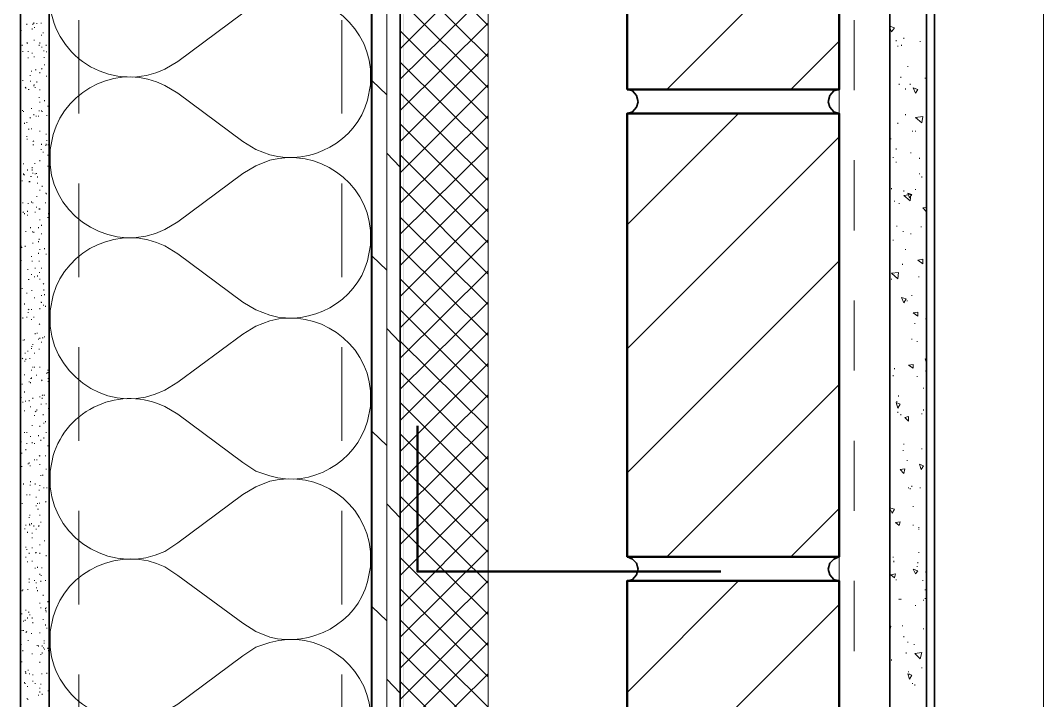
# Model space of a CAD drawing. Header units: inches. Extents: x 5 to 516, y -193 to 129.
# Drawn here: x 77.502 to 78.96, y -186.066 to -185.096 of the extents above; entities that cross this region are included whole.
import ezdxf

# ---------------------------------------------------------------- set-up
doc = ezdxf.new("R2010")
doc.units = ezdxf.units.IN
doc.header["$MEASUREMENT"] = 0
doc.linetypes.add('PDF_IMPORT', pattern=[1, 0.8, -0.2])
doc.layers.add('PDF8_Geometry', color=7, linetype='Continuous')
doc.layers.add('PDF8_Solid Fills', color=7, linetype='Continuous')

msp = doc.modelspace()

# ---------------------------------------------------------------- hatches: boundary and pattern name
at = {"layer": 'PDF8_Solid Fills', "transparency": 33554559}
msp.add_hatch(color=256, dxfattribs=at).paths.add_polyline_path([(78.0487701, -188.5757832), (78.0444044, -188.5757832), (78.0444044, -189.8902278), (78.0488489, -189.8857834), (78.0488487, -171.2291155), (78.0477376, -171.2291155)])

# ---------------------------------------------------------------- linework, layer by layer
at = {"layer": 'PDF8_Geometry', "lineweight": 35}
for points in [[(78.0021816, -189.8957837), (78.0021816, -171.2291155), (78.0432928, -171.2291155), (78.0432928, -189.8957837)], [(77.5021816, -189.854672), (77.5021816, -177.2702266), (77.5432927, -177.2702266), (77.5432927, -189.854672)], [(78.7932923, -180.6046713), (78.7932923, -189.3957831), (78.74107, -189.3957831), (78.74107, -180.6046713)], [(78.8044052, -189.3957831), (78.8044052, -180.6046713), (78.7932941, -180.6046713), (78.7932941, -189.3957831)]]:
    msp.add_lwpolyline(points, close=True, dxfattribs=at)
at = {"layer": 'PDF8_Geometry', "lineweight": 15}
for points in [[(78.0032938, -189.8957831), (78.0032938, -171.229115)], [(78.024403, -189.8957831), (78.024403, -171.229115)], [(78.8044052, -189.3957831), (78.9599608, -189.3957831), (78.9599608, -180.6046713), (78.8044052, -180.6046713)], [(78.4232926, -185.1946714), (78.6688482, -184.9491158)], [(78.1688483, -185.1035606), (78.0432928, -184.9791161)], [(78.0432922, -185.1368937), (78.1688478, -185.0113381)], [(78.1688483, -185.1480055), (78.0432928, -185.023561)], [(78.0432922, -185.1802275), (78.1688478, -185.055783)], [(78.1688483, -185.1924492), (78.0432928, -185.0668937)], [(77.5032945, -185.1002271), (77.5021834, -185.1002271)], [(77.5110723, -185.1013381), (77.5110723, -185.1024492)], [(77.5188501, -185.1080048), (77.5188501, -185.1091159)], [(77.5199612, -185.1013381), (77.5199612, -185.1024492)], [(77.5210723, -185.099116), (77.5210723, -185.1002271), (77.5210723, -185.1013381)], [(77.5221834, -185.1068938), (77.5221834, -185.1057827)], [(77.5255167, -185.1013381), (77.5255167, -185.1002271)], [(77.5321834, -185.1002271), (77.5310723, -185.1002271)], [(78.0032938, -185.0991163), (78.0021827, -185.0968941)], [(78.0432922, -185.2246718), (78.1688478, -185.1002274)], [(78.7477374, -185.1068937), (78.7410708, -185.1046715)], [(78.7477376, -185.1068941), (78.7432932, -185.1124496), (78.7410709, -185.1068941)], [(77.5032945, -185.110227), (77.5032945, -185.111338)], [(77.5321834, -185.1168936), (77.5321834, -185.1180047)], [(77.5344056, -185.1146715), (77.5344056, -185.1135604)], [(78.1688483, -185.2368941), (78.0432928, -185.1113386)], [(78.7610702, -185.1224498), (78.7610702, -185.1213387)], [(77.5044056, -185.1324491), (77.5044056, -185.131338)], [(77.5110723, -185.1280048), (77.5121834, -185.1291159)], [(77.5210723, -185.1246714), (77.5221834, -185.1246714)], [(77.5288501, -185.1324491), (77.5288501, -185.131338)], [(77.5299612, -185.1280048), (77.5299612, -185.1291159)], [(77.5332945, -185.1346715), (77.5321834, -185.1346715)], [(77.5388501, -185.131338), (77.5388501, -185.1324491)], [(78.59996, -185.1946714), (78.6688489, -185.1257825)], [(78.7499618, -185.125783), (78.7499618, -185.1246719)], [(78.7521817, -185.1335605), (78.7521817, -185.1324494)], [(78.7577382, -185.1324494), (78.7577382, -185.1313383)], [(78.7844037, -185.1268941), (78.7844037, -185.125783)], [(77.5055167, -185.1413382), (77.5055167, -185.1402269)], [(77.5132945, -185.1413382), (77.5132945, -185.1402269)], [(77.5132945, -185.150227), (77.5132945, -185.149116)], [(77.5188501, -185.1435603), (77.5188501, -185.1424493)], [(77.5221834, -185.1480049), (77.5210723, -185.1480049)], [(77.5355167, -185.1402269), (77.5355167, -185.1391158)], [(77.5355167, -185.149116), (77.5366279, -185.149116)], [(77.5399612, -185.1413382), (77.5388501, -185.1413382)], [(78.0432922, -185.2691162), (78.1688478, -185.1435606)], [(77.5232945, -185.1668936), (77.5244056, -185.1668936)], [(77.5321834, -185.1646714), (77.5332945, -185.1657825)], [(77.5366279, -185.1591158), (77.5366279, -185.1602269)], [(77.9966279, -185.2102273), (78.0010723, -185.188005), (78.0010723, -185.1657828)], [(78.1688483, -185.2802274), (78.0432928, -185.1557829)], [(78.7666267, -185.1624493), (78.7666267, -185.1613382)], [(77.5055167, -185.1824493), (77.5055167, -185.181338)], [(77.5166279, -185.1746713), (77.5155168, -185.1746713)], [(77.517739, -185.1680046), (77.517739, -185.169116)], [(77.5299612, -185.1702271), (77.5299612, -185.1713381)], [(77.5399612, -185.1757827), (77.5388501, -185.1757827)], [(78.756626, -185.1780054), (78.756626, -185.1768943)], [(78.7910724, -185.1791164), (78.7910724, -185.1780053)], [(77.5099612, -185.1913381), (77.5088501, -185.1924492)], [(77.5099612, -185.1935603), (77.5099612, -185.1924492)], [(77.5144056, -185.1946714), (77.5132945, -185.1946714)], [(77.5166279, -185.1835604), (77.5166279, -185.1824493)], [(77.5210723, -185.1880047), (77.5221834, -185.1880047)], [(77.5210723, -185.1902271), (77.5210723, -185.189116)], [(77.5232945, -185.1913381), (77.5232945, -185.1924492)], [(77.5255167, -185.1846715), (77.5255167, -185.1835604)], [(77.5299612, -185.1957824), (77.5299612, -185.1946714)], [(77.707739, -185.1891162), (77.7266279, -185.2002273), (77.8188501, -185.2691162), (77.837739, -185.2802273), (77.857739, -185.2880051)], [(78.024403, -185.2024499), (78.0032918, -185.1824499)], [(78.0432922, -185.3135611), (78.1688478, -185.1880055)], [(78.7544061, -185.188005), (78.7544061, -185.1868938)], [(78.7632946, -185.1946714), (78.7632946, -185.1935602)], [(78.7699588, -185.188005), (78.7699588, -185.1868938)], [(78.7810717, -185.1946714), (78.774405, -185.1924491)], [(78.7810729, -185.1946717), (78.7777396, -185.2002272), (78.7744063, -185.1924495)], [(77.5288501, -185.2068936), (77.5288501, -185.2057826)], [(77.5366279, -185.2113382), (77.5366279, -185.2102271)], [(78.1688483, -185.3246717), (78.0432928, -185.2002273)], [(77.5055167, -185.2246715), (77.5044056, -185.2246715)], [(77.517739, -185.2213381), (77.517739, -185.2224491)], [(77.5288501, -185.2257826), (77.5288501, -185.2246715)], [(77.5299612, -185.2124493), (77.5299612, -185.2135603)], [(77.5321834, -185.2257826), (77.5321834, -185.2246715)], [(77.5410723, -185.2191159), (77.5410723, -185.2180049)], [(77.5432945, -185.2157825), (77.5432945, -185.2146714)], [(77.5066278, -185.2268937), (77.5066278, -185.2257826)], [(77.5166279, -185.2346714), (77.5155168, -185.2357825)], [(77.5210723, -185.2313382), (77.5210723, -185.2302269)], [(77.5244056, -185.2335604), (77.5244056, -185.2324493)], [(77.527739, -185.2335604), (77.527739, -185.2324493)], [(77.5332945, -185.2257826), (77.5332945, -185.2268937)], [(77.5399612, -185.2313382), (77.5399612, -185.2324493)], [(78.0432922, -185.3568938), (78.1688478, -185.2324493)], [(78.3666248, -185.3880047), (78.5255137, -185.2291158)], [(78.7632946, -185.2313388), (78.7632946, -185.2302277)], [(78.7877358, -185.2335609), (78.7777358, -185.234672)], [(78.7877392, -185.2335606), (78.7866281, -185.2424495), (78.7777392, -185.2346717)], [(77.507739, -185.2435602), (77.507739, -185.2424492)], [(77.5110723, -185.2424492), (77.5110723, -185.2413381)], [(77.5144056, -185.251338), (77.5132945, -185.251338)], [(77.517739, -185.251338), (77.517739, -185.2502269)], [(77.5299612, -185.2546715), (77.5299612, -185.2535604)], [(78.1688483, -185.3691166), (78.0432928, -185.2435611)], [(78.7521817, -185.2435605), (78.7521817, -185.2424494)], [(78.7732908, -185.2546717), (78.7732908, -185.2535606)], [(78.7777396, -185.2546717), (78.7777396, -185.2535606)], [(77.5021834, -185.2580047), (77.5021834, -185.2568936)], [(77.5110723, -185.2624492), (77.5110723, -185.2613381)], [(77.5121834, -185.2657827), (77.5110723, -185.2657827)], [(77.5210723, -185.2680048), (77.5199612, -185.2691159)], [(77.5388501, -185.2580047), (77.5388501, -185.259116)], [(77.5399612, -185.2668937), (77.5399612, -185.2680048)], [(77.5488501, -185.2591162), (77.5444056, -185.2802273), (77.5444056, -185.3024495)], [(78.3666248, -185.5646722), (78.6688471, -185.2624499)], [(78.742181, -185.265783), (78.742181, -185.2646719)], [(77.5021834, -185.2791158), (77.5021834, -185.2780047)], [(77.5210723, -185.2735604), (77.5199612, -185.2735604)], [(77.5310723, -185.2802271), (77.5321834, -185.2802271)], [(77.5321834, -185.2724494), (77.5321834, -185.2735604)], [(77.5344056, -185.2846714), (77.5344056, -185.2835603)], [(77.537739, -185.2746715), (77.5388501, -185.2746715)], [(77.5388501, -185.2724494), (77.5388501, -185.2735604)], [(77.5421834, -185.2735604), (77.5410723, -185.2735604)], [(78.0432922, -185.4013387), (78.1688478, -185.2768942)], [(78.7499618, -185.2802274), (78.7499618, -185.2791163)], [(77.5021834, -185.2880049), (77.5021834, -185.2868938)], [(77.5299612, -185.2968937), (77.5299612, -185.2957826)], [(77.5410723, -185.2891159), (77.5410723, -185.2880049)], [(77.857739, -185.2957826), (77.837739, -185.3035603), (77.8188501, -185.3146715)], [(78.0432922, -185.3057825), (78.0244033, -185.2857825)], [(78.1688483, -185.4135604), (78.0432928, -185.2880048)], [(78.745513, -185.2924497), (78.745513, -185.2913386)], [(78.7499618, -185.2991161), (78.7499618, -185.298005)], [(78.771071, -185.2857833), (78.771071, -185.2846722)], [(78.7832915, -185.2935607), (78.7832915, -185.2924496)], [(77.5066278, -185.3002271), (77.5066278, -185.3013382)], [(77.5121834, -185.310227), (77.5121834, -185.309116)], [(77.5188501, -185.3068935), (77.5188501, -185.3057825)], [(77.5188501, -185.310227), (77.5188501, -185.309116)], [(77.5221834, -185.3002271), (77.5232945, -185.3002271)], [(77.5410723, -185.3046714), (77.5410723, -185.3035603)], [(77.5044056, -185.3257825), (77.5044056, -185.3246714)], [(77.507739, -185.3168937), (77.5066278, -185.3157826), (77.5066278, -185.3146716)], [(77.5144056, -185.3257825), (77.5144056, -185.3268936)], [(77.5155168, -185.3268936), (77.5155168, -185.3257825)], [(77.5166279, -185.3191158), (77.517739, -185.3191158)], [(77.5199612, -185.3146716), (77.5199612, -185.3135602)], [(77.5232945, -185.3146716), (77.5232945, -185.3157826)], [(77.5255167, -185.3146716), (77.5244056, -185.3146716)], [(77.5266279, -185.3202269), (77.5266279, -185.3191158)], [(77.707739, -185.3946717), (77.7266279, -185.3835606), (77.8188501, -185.3146717)], [(78.0432922, -185.445783), (78.1688478, -185.3202274)], [(78.7832915, -185.3157832), (78.7832915, -185.3146721)], [(78.7866281, -185.3202275), (78.7866281, -185.3191163)], [(77.5266279, -185.329116), (77.5266279, -185.3280049)], [(77.5299612, -185.3391159), (77.5299612, -185.3380048)], [(77.5332945, -185.3324492), (77.5332945, -185.3335603)], [(78.1688483, -185.4580053), (78.0432928, -185.3324497)], [(78.7432932, -185.336894), (78.7432932, -185.3357829)], [(78.7610702, -185.3402272), (78.7610702, -185.3391161)], [(78.7777396, -185.3380051), (78.7777396, -185.336894)], [(77.5055167, -185.3568938), (77.5055167, -185.3557827)], [(77.517739, -185.3557827), (77.517739, -185.3546714)], [(77.5199612, -185.3568938), (77.5199612, -185.3557827)], [(77.5255167, -185.3480047), (77.5255167, -185.3468936)], [(77.5388501, -185.3424493), (77.537739, -185.3424493)], [(77.537739, -185.3568938), (77.537739, -185.3557827)], [(77.5388501, -185.3435604), (77.5399612, -185.3435604)], [(78.0032938, -185.3491163), (78.0021827, -185.3468941)], [(78.7477374, -185.3546716), (78.7477374, -185.3535605)], [(78.7710699, -185.3446717), (78.7699588, -185.3535606), (78.7610699, -185.3457828)], [(78.771071, -185.344672), (78.761071, -185.3457832)], [(78.7721799, -185.3446719), (78.7688466, -185.3491163), (78.7666243, -185.3424496)], [(78.7721831, -185.344672), (78.7666276, -185.3424498)], [(77.5021834, -185.3580048), (77.5021834, -185.3591159)], [(77.5066278, -185.3691158), (77.5055167, -185.3702271)], [(77.5121834, -185.3680047), (77.5121834, -185.3691158)], [(77.5132945, -185.3568938), (77.5132945, -185.3580048)], [(77.5232945, -185.3702271), (77.5232945, -185.3691158)], [(77.5255167, -185.3624491), (77.5244056, -185.3624491)], [(77.5288501, -185.3657826), (77.5288501, -185.3646715)], [(77.5299612, -185.3657826), (77.5299612, -185.3646715)], [(78.0432922, -185.4902273), (78.1688478, -185.3646718)], [(78.7544061, -185.3580048), (78.7544061, -185.3568937)], [(78.7932923, -185.3624497), (78.7877367, -185.3635608)], [(78.7932923, -185.3691166), (78.7877367, -185.3635611)], [(77.507739, -185.3724493), (77.507739, -185.3713382)], [(77.5121834, -185.3746714), (77.5121834, -185.3735603)], [(77.5299612, -185.3813381), (77.5299612, -185.380227)], [(77.5410723, -185.3780049), (77.5410723, -185.3768938)], [(77.5421834, -185.3724493), (77.5421834, -185.3713382)], [(78.1688483, -185.5013386), (78.0432928, -185.3768941)], [(77.5099612, -185.3968936), (77.5099612, -185.3980049)], [(77.5166279, -185.3924493), (77.5166279, -185.3913382)], [(77.5199612, -185.3980049), (77.5188501, -185.3980049)], [(77.5210723, -185.399116), (77.5210723, -185.3980049)], [(77.527739, -185.3913382), (77.527739, -185.3924493)], [(77.5321834, -185.3891158), (77.5321834, -185.3880048)], [(77.5321834, -185.4013381), (77.5321834, -185.400227)], [(77.9966279, -185.4391159), (78.0010723, -185.4168937), (78.0010723, -185.3957826)], [(78.7510695, -185.3902274), (78.7510695, -185.3891163)], [(78.759958, -185.3980055), (78.759958, -185.3968944)], [(78.771071, -185.4013387), (78.771071, -185.4002276)], [(78.7855159, -185.3913385), (78.7855159, -185.3902274)], [(77.5199612, -185.4146715), (77.5199612, -185.4135604)], [(77.527739, -185.4113383), (77.527739, -185.4124493)], [(77.5288501, -185.4080048), (77.5288501, -185.4091158)], [(78.0432922, -185.5346717), (78.1688478, -185.4091161)], [(78.745513, -185.4102272), (78.745513, -185.4091161)], [(77.5032945, -185.419116), (77.5032945, -185.4180047)], [(77.5044056, -185.4202271), (77.5032945, -185.4202271)], [(77.5088501, -185.419116), (77.5088501, -185.4180047)], [(77.527739, -185.4291159), (77.527739, -185.4280048)], [(77.5299612, -185.4235603), (77.5299612, -185.4224492)], [(77.5366279, -185.4224492), (77.5366279, -185.4213381)], [(77.5388501, -185.4302269), (77.5388501, -185.4291159)], [(77.707739, -185.4180048), (77.7266279, -185.4291159), (77.8188501, -185.4980048), (77.837739, -185.5091159), (77.857739, -185.5168937)], [(78.1688483, -185.5457829), (78.0432928, -185.4213384)], [(78.7632946, -185.4235606), (78.7632946, -185.4224494)], [(77.5032945, -185.439116), (77.5032945, -185.4380047)], [(77.517739, -185.4335604), (77.517739, -185.4324494)], [(77.5188501, -185.4402271), (77.5188501, -185.439116)], [(77.5288501, -185.4402271), (77.5288501, -185.439116)], [(78.024403, -185.45245), (78.0032918, -185.43245)], [(78.3666248, -185.7413384), (78.6688471, -185.4391162)], [(78.7588504, -185.4446714), (78.7588504, -185.4435603)], [(78.7877358, -185.4368936), (78.7877358, -185.4435603), (78.7810691, -185.4380048)], [(78.7877358, -185.4368939), (78.7810691, -185.438005)], [(77.5121834, -185.4513381), (77.5132945, -185.4513381)], [(77.5232945, -185.450227), (77.5232945, -185.4491159)], [(77.5299612, -185.4557826), (77.5288501, -185.4557826)], [(77.5321834, -185.450227), (77.5321834, -185.4491159)], [(78.0432922, -185.5780049), (78.1688478, -185.4535605)], [(78.7532928, -185.4557828), (78.7521817, -185.4646717), (78.7432928, -185.4568939)], [(78.7532939, -185.4557832), (78.7432939, -185.4568943)], [(78.7932923, -185.445783), (78.7932923, -185.4446719)], [(77.5132945, -185.4657825), (77.5144056, -185.4657825)], [(77.5221834, -185.4624493), (77.5221834, -185.4613382)], [(77.5266279, -185.4613382), (77.5266279, -185.4602271)], [(77.5299612, -185.4646714), (77.5299612, -185.4657825)], [(77.5355167, -185.4713381), (77.5344056, -185.4724492)], [(78.1688483, -185.5902272), (78.0432928, -185.4646717)], [(78.7432932, -185.4657828), (78.7432932, -185.4646716)], [(78.7821839, -185.4624496), (78.7821839, -185.4613384)], [(77.5044056, -185.4791158), (77.5044056, -185.4780048)], [(77.5110723, -185.4857825), (77.5110723, -185.4846714)], [(77.5188501, -185.4813382), (77.517739, -185.4813382)], [(77.5355167, -185.4813382), (77.5355167, -185.4802269)], [(77.5366279, -185.4880049), (77.5366279, -185.4868936)], [(77.507739, -185.501338), (77.507739, -185.5002269)], [(77.5221834, -185.4924492), (77.5221834, -185.4913381)], [(77.5321834, -185.4991159), (77.5321834, -185.4980048), (77.5310723, -185.4980048)], [(77.5321834, -185.4880049), (77.5321834, -185.489116)], [(77.5488501, -185.4880048), (77.5444056, -185.510227), (77.5444056, -185.5324492)], [(78.0432922, -185.6224498), (78.1688478, -185.4980054)], [(78.7644023, -185.4935605), (78.7577356, -185.4913383)], [(78.7644036, -185.4935603), (78.7610702, -185.4991159), (78.7577369, -185.4913381)], [(78.7655145, -185.4968937), (78.7655145, -185.4957826)], [(78.7721831, -185.4891163), (78.7721831, -185.4880052)], [(77.5144056, -185.5080047), (77.5132945, -185.509116)], [(77.5132945, -185.5135603), (77.5132945, -185.5124492)], [(77.517739, -185.509116), (77.517739, -185.5080047)], [(77.5299612, -185.5068936), (77.5299612, -185.5080047)], [(77.5344056, -185.5024493), (77.5355167, -185.5024493)], [(77.537739, -185.5046715), (77.537739, -185.5035604)], [(78.1688483, -185.6346716), (78.0432928, -185.509116)], [(78.7810717, -185.5124496), (78.7810717, -185.5180051), (78.774405, -185.5135607)], [(78.7810717, -185.5124498), (78.774405, -185.5135609)], [(77.5021834, -185.5302271), (77.5021834, -185.5291158)], [(77.5055167, -185.520227), (77.5055167, -185.521338)], [(77.5110723, -185.520227), (77.5110723, -185.5191159)], [(77.517739, -185.5235605), (77.517739, -185.5224494)], [(77.5210723, -185.520227), (77.5210723, -185.5191159)], [(77.5299612, -185.5291158), (77.5288501, -185.5302271)], [(77.5432945, -185.5224494), (77.5432945, -185.5235605)], [(77.857739, -185.5246718), (77.837739, -185.5324495), (77.8188501, -185.5435607)], [(78.7766274, -185.5291163), (78.7766274, -185.5280052)], [(78.7921801, -185.5224494), (78.7921801, -185.5213383)], [(77.5232945, -185.5435605), (77.5232945, -185.5424491)], [(77.5255167, -185.5424491), (77.5266279, -185.5424491)], [(77.707739, -185.6235604), (77.7266279, -185.6124493), (77.8188501, -185.5435604)], [(78.0432922, -185.5557825), (78.0244033, -185.5357825)], [(78.0432922, -185.6668936), (78.1688478, -185.541338)], [(77.5066278, -185.5524493), (77.5055167, -185.5524493)], [(77.507739, -185.5513382), (77.507739, -185.5524493)], [(77.5199612, -185.559116), (77.5199612, -185.5580049)], [(77.527739, -185.5513382), (77.527739, -185.5502272)], [(77.5299612, -185.5491158), (77.5299612, -185.5502272)], [(77.5321834, -185.5557825), (77.5321834, -185.5546714)], [(77.5344056, -185.5491158), (77.5332945, -185.5491158)], [(77.5366279, -185.5480047), (77.5366279, -185.5468937)], [(78.1688483, -185.6780054), (78.0432928, -185.5535609)], [(78.7721831, -185.5513382), (78.7721831, -185.5502271)], [(78.7799595, -185.5546714), (78.7799595, -185.5535603)], [(77.5088501, -185.5713383), (77.5088501, -185.5702269)], [(77.5121834, -185.5680048), (77.5132945, -185.5680048)], [(77.5188501, -185.5613381), (77.517739, -185.5613381)], [(77.517739, -185.5646716), (77.517739, -185.5635602)], [(77.5221834, -185.5702269), (77.5221834, -185.5713383)], [(77.5288501, -185.5657827), (77.5288501, -185.5646716)], [(77.5044056, -185.5780049), (77.5055167, -185.579116)], [(77.507739, -185.5824492), (77.5088501, -185.5824492)], [(77.5099612, -185.5802271), (77.5099612, -185.579116)], [(77.5155168, -185.579116), (77.5155168, -185.5780049)], [(78.0432922, -185.7113385), (78.1688478, -185.5857829)], [(78.774403, -185.586894), (78.7677364, -185.5880051)], [(78.774403, -185.5868944), (78.774403, -185.5924499), (78.7677364, -185.5880055)], [(78.7932923, -185.5802271), (78.79107, -185.579116)], [(78.7932923, -185.5846719), (78.79107, -185.5791163)], [(77.507739, -185.6024492), (77.507739, -185.6013382)], [(77.517739, -185.5946715), (77.517739, -185.5957826)], [(77.5199612, -185.591338), (77.5199612, -185.590227)], [(77.5221834, -185.591338), (77.5221834, -185.590227)], [(77.5255167, -185.6024492), (77.5244056, -185.6024492)], [(77.5299612, -185.591338), (77.5299612, -185.590227)], [(77.5399612, -185.6002271), (77.5399612, -185.599116)], [(77.5410723, -185.5957826), (77.5410723, -185.5946715)], [(77.5410723, -185.599116), (77.5410723, -185.5980047)], [(78.0032938, -185.5991163), (78.0021827, -185.5968941)], [(78.1688483, -185.7224492), (78.0432928, -185.5980047)], [(78.745513, -185.6035606), (78.745513, -185.6024495)], [(78.7477374, -185.593561), (78.7477374, -185.5924499)], [(78.7799595, -185.6046717), (78.7799595, -185.6035605)], [(78.7921801, -185.5968942), (78.7921801, -185.5957831)], [(77.5044056, -185.6157826), (77.5044056, -185.6146715)], [(77.5144056, -185.6124491), (77.5144056, -185.6113381)], [(77.517739, -185.6057827), (77.517739, -185.6068938), (77.5166279, -185.6068938)], [(77.5166279, -185.6124491), (77.5166279, -185.6135605)], [(77.5321834, -185.6091159), (77.5332945, -185.610227)], [(77.5421834, -185.6068938), (77.5410723, -185.6068938)], [(77.5421834, -185.6113381), (77.5410723, -185.6113381)], [(78.4232926, -185.8613381), (78.6688482, -185.6157825)], [(77.5032945, -185.6346716), (77.5032945, -185.6335605)], [(77.507739, -185.6268938), (77.507739, -185.6257825)], [(77.5299612, -185.6335605), (77.5299612, -185.6324492)], [(77.5344056, -185.630227), (77.5332945, -185.6313381)], [(77.5366279, -185.630227), (77.5366279, -185.6313381)], [(77.5432945, -185.6235603), (77.5432945, -185.6224493)], [(77.9966279, -185.6680051), (78.0010723, -185.646894), (78.0010723, -185.6246718)], [(78.0432922, -185.7546718), (78.1688478, -185.6302273)], [(78.7532939, -185.6324494), (78.7532939, -185.6313383)], [(78.788848, -185.6213388), (78.788848, -185.6202277)], [(77.5055167, -185.6413382), (77.5055167, -185.6402269)], [(77.5099612, -185.6391158), (77.5088501, -185.6391158)], [(77.5144056, -185.6391158), (77.5144056, -185.6380048)], [(77.5166279, -185.6480049), (77.5166279, -185.6468936)], [(77.5199612, -185.6357826), (77.5199612, -185.6346716)], [(77.5321834, -185.6435604), (77.5310723, -185.6435604)], [(77.5332945, -185.6357826), (77.5332945, -185.6346716)], [(77.5388501, -185.6424493), (77.5388501, -185.6435604)], [(78.1688483, -185.7668941), (78.0432928, -185.6413385)], [(78.7555138, -185.6435607), (78.7499582, -185.6413384)], [(78.755515, -185.643561), (78.7521817, -185.6491166), (78.7499595, -185.6413388)], [(78.7510695, -185.6402275), (78.7510695, -185.6391164)], [(77.507739, -185.6535603), (77.507739, -185.6524492)], [(77.5221834, -185.6602269), (77.5221834, -185.6591159)], [(77.5232945, -185.6535603), (77.5244056, -185.6546716)], [(77.5255167, -185.6524492), (77.5255167, -185.6513381)], [(77.5344056, -185.6591159), (77.5344056, -185.6580048)], [(77.5421834, -185.649116), (77.5421834, -185.6502271)], [(78.7521817, -185.655783), (78.7521817, -185.6546718)], [(78.756626, -185.6591162), (78.756626, -185.658005)], [(78.7677389, -185.6613383), (78.7621833, -185.6624494)], [(78.7677389, -185.6613386), (78.7677389, -185.6680052), (78.7621833, -185.6624497)], [(78.7866281, -185.6580051), (78.7866281, -185.656894)], [(78.788848, -185.6524498), (78.788848, -185.6513386)], [(77.5021834, -185.6635604), (77.5021834, -185.6646715)], [(77.5188501, -185.6746714), (77.5188501, -185.6735603)], [(77.5299612, -185.6757827), (77.5299612, -185.6746714)], [(77.5355167, -185.6702271), (77.5355167, -185.6713382)], [(77.537739, -185.6680047), (77.537739, -185.669116)], [(78.0432922, -185.7991161), (78.1688478, -185.6746717)], [(77.5021834, -185.6846715), (77.5021834, -185.6857826)], [(77.507739, -185.6846715), (77.507739, -185.6835604)], [(77.5110723, -185.6835604), (77.5110723, -185.6846715)], [(77.5166279, -185.6902271), (77.5166279, -185.6891161)], [(77.527739, -185.6891161), (77.527739, -185.6880047)], [(77.5355167, -185.6924493), (77.5355167, -185.6913382)], [(77.5388501, -185.6846715), (77.5388501, -185.6835604)], [(78.024403, -185.70245), (78.0032918, -185.68245)], [(78.1688483, -185.8113384), (78.0432928, -185.6857828)], [(77.5032945, -185.6980049), (77.5032945, -185.6968938)], [(77.5110723, -185.700227), (77.5110723, -185.6991159)], [(77.5188501, -185.6991159), (77.5188501, -185.6980049)], [(77.5221834, -185.700227), (77.5221834, -185.6991159)], [(77.5310723, -185.6957825), (77.5310723, -185.6946714)], [(77.5410723, -185.7024491), (77.5410723, -185.7035605)], [(78.7610702, -185.7013384), (78.7610702, -185.7002272)], [(77.5032945, -185.7135604), (77.5044056, -185.7135604)], [(77.5099612, -185.7091158), (77.5099612, -185.7080047)], [(77.5288501, -185.7168938), (77.5299612, -185.7180049), (77.5299612, -185.7168938)], [(77.537739, -185.7180049), (77.537739, -185.7168938)], [(78.0432922, -185.843561), (78.1688478, -185.7180055)], [(78.759958, -185.7102274), (78.759958, -185.7091163)], [(78.7866281, -185.7080053), (78.7866281, -185.7068942)], [(77.5044056, -185.7324493), (77.5032945, -185.7324493)], [(77.5132945, -185.7280048), (77.5132945, -185.7291159)], [(77.5144056, -185.7280048), (77.5144056, -185.7268937)], [(77.5166279, -185.7313383), (77.5155168, -185.7313383)], [(77.5221834, -185.7235602), (77.5221834, -185.7224492)], [(77.5255167, -185.7235602), (77.5255167, -185.7224492)], [(77.5299612, -185.7302269), (77.5299612, -185.7291159)], [(77.5432945, -185.7280048), (77.5432945, -185.7268937), (77.5432945, -185.7257827)], [(78.1688483, -185.8546717), (78.0432928, -185.7302272)], [(78.7655145, -185.7246719), (78.7655145, -185.7235608)], [(78.788848, -185.7313388), (78.7832925, -185.7291166)], [(78.7888493, -185.7313386), (78.7855159, -185.7368942), (78.7832937, -185.7291164)], [(77.5310723, -185.7457827), (77.5310723, -185.7446716)], [(77.5344056, -185.7446716), (77.5332945, -185.7446716)], [(77.5388501, -185.7368936), (77.5388501, -185.7357825)], [(77.5432945, -185.7368936), (77.5432945, -185.7357825)], [(78.7621813, -185.7357828), (78.7610702, -185.7424495), (78.7555147, -185.7368939)], [(78.7621824, -185.7357831), (78.7555158, -185.7368942)], [(77.5066278, -185.7580047), (77.5066278, -185.7568936)], [(77.5155168, -185.759116), (77.5166279, -185.759116)], [(77.5166279, -185.7535604), (77.5166279, -185.7546715)], [(77.5232945, -185.7580047), (77.5232945, -185.7568936)], [(77.5299612, -185.7602271), (77.5299612, -185.759116)], [(77.5355167, -185.7624492), (77.5355167, -185.7635603)], [(77.5399612, -185.7635603), (77.5399612, -185.7624492)], [(77.857739, -185.753561), (77.837739, -185.7613387), (77.8188501, -185.7724499)], [(78.0432922, -185.8880048), (78.1688478, -185.7624492)], [(78.7677389, -185.7635609), (78.7677389, -185.7624498)], [(78.7699588, -185.7646719), (78.7699588, -185.7635608)], [(78.7721831, -185.7613387), (78.7721831, -185.7602276)], [(78.7844037, -185.7635609), (78.7844037, -185.7624498)], [(77.5110723, -185.7735605), (77.5110723, -185.7724494)], [(77.5155168, -185.7735605), (77.5155168, -185.7724494)], [(77.5244056, -185.7757826), (77.5244056, -185.7768937)], [(77.5288501, -185.7668938), (77.5288501, -185.7657827)], [(77.707739, -185.8535607), (77.7266279, -185.8413385), (77.8188501, -185.7724496)], [(78.1688483, -185.8991166), (78.0432928, -185.7746721)], [(77.5044056, -185.7857825), (77.5044056, -185.7846714)], [(77.5244056, -185.789116), (77.5244056, -185.7880049)], [(77.5266279, -185.7857825), (77.5266279, -185.7846714)], [(77.527739, -185.7935605), (77.5266279, -185.7935605)], [(77.5288501, -185.7846714), (77.5299612, -185.7846714)], [(77.5388501, -185.7824493), (77.537739, -185.7835603)], [(78.0432922, -185.8057825), (78.0244033, -185.7857825)], [(78.59996, -185.8613381), (78.6688489, -185.7924492)], [(78.7477374, -185.7935608), (78.7410708, -185.7913386)], [(78.7477387, -185.7935606), (78.7444054, -185.7991161), (78.741072, -185.7924494)], [(78.774403, -185.7902276), (78.774403, -185.7891165)], [(77.5144056, -185.8057825), (77.5144056, -185.8046715)], [(77.5155168, -185.8024493), (77.5155168, -185.8013383)], [(77.5299612, -185.8013383), (77.5299612, -185.8024493)], [(78.0432922, -185.9324497), (78.1688478, -185.8068941)], [(77.507739, -185.8213383), (77.5088501, -185.8213383)], [(77.5099612, -185.8168937), (77.5099612, -185.8157827)], [(77.5155168, -185.8146716), (77.5144056, -185.8146716)], [(77.5155168, -185.8168937), (77.5155168, -185.8157827)], [(77.517739, -185.8146716), (77.517739, -185.8135603)], [(77.5210723, -185.8168937), (77.5210723, -185.8180048)], [(77.5244056, -185.8224493), (77.5244056, -185.8213383)], [(77.5288501, -185.8168937), (77.527739, -185.8180048)], [(77.5310723, -185.8113381), (77.5310723, -185.8124492)], [(78.1688483, -185.9435603), (78.0432928, -185.8191159)], [(78.7555138, -185.8113384), (78.7488471, -185.8124495)], [(78.7555172, -185.8113387), (78.7544061, -185.8168943), (78.7488505, -185.8124499)], [(78.774403, -185.8168943), (78.774403, -185.8157832)], [(78.7821839, -185.8202275), (78.7821839, -185.8191164)], [(78.7821839, -185.8224496), (78.7821839, -185.8213385)], [(77.5121834, -185.8268936), (77.5121834, -185.8257825)], [(77.5188501, -185.8268936), (77.5188501, -185.828005)], [(77.5188501, -185.8346714), (77.5188501, -185.8335603)], [(77.5099612, -185.8480047), (77.5099612, -185.8468936)], [(77.5110723, -185.8513382), (77.5110723, -185.8502271)], [(77.5188501, -185.8480047), (77.5188501, -185.8491161)], [(77.5299612, -185.8435605), (77.5299612, -185.8446715)], [(77.5366279, -185.8391159), (77.5366279, -185.8380048)], [(78.0032938, -185.8491163), (78.0021827, -185.8468941)], [(78.0432922, -185.975783), (78.1688478, -185.8513385)], [(77.5099612, -185.8613381), (77.5099612, -185.8624491)], [(77.5144056, -185.8568938), (77.5144056, -185.8557827)], [(77.5232945, -185.8557827), (77.5244056, -185.8557827), (77.5244056, -185.8546714)], [(77.5299612, -185.8557827), (77.5299612, -185.8568938)], [(77.5388501, -185.8591159), (77.5388501, -185.860227)], [(77.9966279, -185.8968943), (78.0010723, -185.8757832), (78.0010723, -185.853561)], [(78.1688483, -185.9880052), (78.0432928, -185.8624497)], [(78.745513, -185.8624497), (78.745513, -185.8613386)], [(78.7821839, -185.8557827), (78.7821839, -185.8546716)], [(77.5121834, -185.8680048), (77.5121834, -185.8691158)], [(77.5188501, -185.8680048), (77.5188501, -185.8668937)], [(77.5232945, -185.8780048), (77.5232945, -185.8768938)], [(77.5266279, -185.8757825), (77.5266279, -185.8768938)], [(77.5332945, -185.8768938), (77.5321834, -185.8768938)], [(77.707739, -185.8757832), (77.7266279, -185.8880054), (77.8188501, -185.9557832), (77.837739, -185.9680054), (77.857739, -185.9757832)], [(78.7466252, -185.868005), (78.7466252, -185.8668939)], [(78.7466252, -185.8691167), (78.7466252, -185.8680056)], [(78.7810717, -185.8813384), (78.774405, -185.8791162)], [(78.7810729, -185.8813382), (78.7777396, -185.8857827), (78.7744063, -185.879116)], [(78.7799595, -185.8757831), (78.7799595, -185.8746719)], [(78.7810717, -185.8702277), (78.7810717, -185.8691166)], [(77.5144056, -185.8935604), (77.5144056, -185.8924493)], [(77.5221834, -185.8957827), (77.5221834, -185.8946715)], [(77.5299612, -185.8857826), (77.5299612, -185.8868937)], [(77.5321834, -185.8880048), (77.5310723, -185.8880048)], [(77.5310723, -185.8968937), (77.5310723, -185.8957827)], [(77.537739, -185.8946715), (77.537739, -185.8957827)], [(78.0432922, -186.0202273), (78.1688478, -185.8957828)], [(78.3666248, -186.0546715), (78.5255137, -185.8957826)], [(78.7488485, -185.885783), (78.7477374, -185.8913385), (78.7421819, -185.8868941)], [(78.7488496, -185.8857827), (78.742183, -185.8868938)], [(78.7499618, -185.8946717), (78.7499618, -185.8935606)], [(78.7877358, -185.8957828), (78.7877358, -185.8946717)], [(78.7921801, -185.8835605), (78.7921801, -185.8824494)], [(77.5055167, -185.9091159), (77.5055167, -185.9080048)], [(77.5132945, -185.9080048), (77.5121834, -185.9080048)], [(77.5144056, -185.8980048), (77.5144056, -185.8968937)], [(77.5244056, -185.8980048), (77.5244056, -185.899116)], [(77.5255167, -185.9057826), (77.5244056, -185.9057826)], [(77.5266279, -185.9091159), (77.5266279, -185.9102271)], [(78.1688483, -186.0324496), (78.0432928, -185.906894)], [(78.7910724, -185.9091162), (78.7910724, -185.9080051)], [(77.5021834, -185.9135604), (77.5021834, -185.9124492)], [(77.5344056, -185.9157826), (77.5344056, -185.9168938)], [(77.5410723, -185.9257826), (77.5410723, -185.9246715)], [(78.7544061, -185.9224495), (78.7544061, -185.9213384)], [(78.756626, -185.9224495), (78.756626, -185.9213384)], [(78.788848, -185.9235606), (78.788848, -185.9224495)], [(78.7910724, -185.9213385), (78.7910724, -185.9202274)], [(77.5099612, -185.9380049), (77.5099612, -185.9368937)], [(77.5299612, -185.9280049), (77.5299612, -185.9268938)], [(77.5310723, -185.9346715), (77.5310723, -185.9335603)], [(77.537739, -185.9357826), (77.537739, -185.9346715)], [(77.5388501, -185.9380049), (77.537739, -185.9380049)], [(77.5388501, -185.9346715), (77.5388501, -185.9335603)], [(77.5388501, -185.940227), (77.5388501, -185.9391159)], [(77.5421834, -185.9324493), (77.5432945, -185.9324493)], [(78.024403, -185.95245), (78.0032918, -185.93245)], [(78.0432922, -186.0646722), (78.1688478, -185.9391166)], [(78.3666248, -186.2313389), (78.6688471, -185.9291166)], [(78.7777396, -185.9313386), (78.7777396, -185.9302275)], [(77.5044056, -185.9424493), (77.5032945, -185.9424493)], [(77.5066278, -185.9524493), (77.5066278, -185.9535604)], [(77.5088501, -185.9524493), (77.5088501, -185.9513382)], [(77.5121834, -185.949116), (77.5121834, -185.9480049)], [(77.5144056, -185.940227), (77.5132945, -185.940227)], [(77.5155168, -185.9446716), (77.5155168, -185.9435604)], [(77.5188501, -185.949116), (77.5188501, -185.9480049)], [(77.5344056, -185.9513382), (77.5344056, -185.950227)], [(78.1688483, -186.0757829), (78.0432928, -185.9513384)], [(77.5044056, -185.9668937), (77.5044056, -185.9657827)], [(77.5066278, -185.9668937), (77.5066278, -185.9657827)], [(77.5110723, -185.9680048), (77.5099612, -185.969116)], [(77.5199612, -185.9557826), (77.5199612, -185.9546716)], [(77.537739, -185.959116), (77.537739, -185.9580048)], [(77.5399612, -185.9635604), (77.5399612, -185.9624493)], [(78.7410688, -185.9668939), (78.7421799, -185.9602272)], [(78.742181, -185.9602275), (78.7410699, -185.9602275)], [(78.7588504, -185.9602275), (78.7588504, -185.9591164)], [(78.788848, -185.9646717), (78.788848, -185.9635606)], [(77.5132945, -185.9813381), (77.5132945, -185.9802271)], [(77.517739, -185.9702271), (77.517739, -185.9713381)], [(77.5299612, -185.9702271), (77.5299612, -185.969116)], [(77.5366279, -185.9813381), (77.5355167, -185.9813381)], [(78.7610702, -185.975783), (78.7610702, -185.9746718)], [(78.7666267, -185.983561), (78.7666267, -185.9824499)], [(77.5032945, -185.9868938), (77.5032945, -185.9857825)], [(77.5055167, -185.9946715), (77.5055167, -185.9957826)], [(77.5266279, -185.9880048), (77.5255167, -185.9880048)], [(77.527739, -185.9891159), (77.527739, -185.9880048)], [(77.5332945, -185.9891159), (77.5332945, -185.9880048)], [(77.5332945, -185.9991159), (77.5332945, -185.9980048)], [(77.5344056, -185.9913382), (77.5355167, -185.9913382)], [(77.5355167, -185.9846715), (77.5366279, -185.9846715)], [(77.5366279, -185.9935604), (77.5366279, -185.9924492)], [(77.5410723, -185.9924492), (77.5410723, -185.9913382)], [(77.5421834, -185.9957826), (77.5421834, -185.9946715)], [(78.0432922, -186.109116), (78.1688478, -185.9835604)], [(78.1688483, -186.1202278), (78.0432928, -185.9957833)], [(78.7644023, -185.9991159), (78.7644023, -185.9980048)], [(78.7755152, -185.9868942), (78.7755152, -185.9857831)], [(78.786626, -185.998005), (78.7844037, -186.0068939), (78.776626, -185.9991162)], [(78.7866281, -185.9980048), (78.7766281, -185.999116)], [(77.5032945, -186.0113382), (77.5044056, -186.0113382)], [(77.5188501, -186.0002271), (77.5188501, -185.9991159)], [(77.5299612, -186.0124493), (77.5299612, -186.0113382)], [(77.5310723, -186.0002271), (77.5310723, -186.0013382)], [(78.7432932, -186.0091166), (78.7432932, -186.0080055)], [(77.5088501, -186.0246715), (77.5099612, -186.0257826)], [(77.5099612, -186.0280049), (77.5099612, -186.0268937)], [(77.5132945, -186.0235603), (77.5132945, -186.0224493)], [(77.5399612, -186.0280049), (77.5399612, -186.0268937)], [(78.7677389, -186.0257826), (78.7677389, -186.0246715)], [(78.7866281, -186.0202273), (78.7866281, -186.0191162)], [(77.507739, -186.040227), (77.507739, -186.0413381)], [(77.5088501, -186.0424493), (77.5088501, -186.0413381)], [(77.5155168, -186.0280049), (77.5144056, -186.0280049)], [(77.5199612, -186.030227), (77.5199612, -186.029116)], [(77.5199612, -186.0380049), (77.5199612, -186.039116)], [(77.5232945, -186.0424493), (77.5232945, -186.0413381)], [(77.5321834, -186.0280049), (77.5332945, -186.0280049)], [(78.0432922, -186.0557825), (78.0244033, -186.0357825)], [(78.0432922, -186.1524498), (78.1688478, -186.0280053)], [(78.1688483, -186.1646715), (78.0432928, -186.039116)], [(78.7721799, -186.0302278), (78.7688466, -186.0357833), (78.7666243, -186.0280056)], [(78.7721831, -186.0302274), (78.7666276, -186.0280052)], [(78.7688466, -186.0291164), (78.7688466, -186.0280053)], [(78.7732908, -186.0424497), (78.7732908, -186.0413386)], [(77.5121834, -186.0457827), (77.5121834, -186.0468937)], [(77.5299612, -186.049116), (77.5299612, -186.0480048)], [(77.5299612, -186.0546715), (77.5299612, -186.0535604)], [(77.5310723, -186.0435604), (77.5310723, -186.0424493)], [(77.5410723, -186.0524493), (77.5421834, -186.0524493)], [(78.7766274, -186.0446719), (78.7766274, -186.0435608)], [(77.5110723, -186.0635604), (77.5121834, -186.0635604)], [(77.5132945, -186.0646715), (77.5121834, -186.0646715)], [(77.527739, -186.0580048), (77.527739, -186.059116)], [(77.5332945, -186.0580048), (77.5332945, -186.0568937)]]:
    msp.add_lwpolyline(points, dxfattribs=at)
for points in [[(78.1688483, -189.8957837), (78.1688483, -175.9368932), (78.0432928, -175.9368932), (78.0432928, -189.8957837)], [(78.7410688, -189.3957831), (78.7410688, -180.6046713), (78.6688466, -180.6046713), (78.6688466, -189.3957831)], [(77.5432945, -185.4046716), (77.5432945, -185.4057826)], [(77.517739, -185.4580047), (77.517739, -185.4591158)], [(78.7932923, -185.8868937), (78.7932923, -185.8880048)], [(77.5044056, -185.9102271), (77.5044056, -185.9091159)]]:
    msp.add_lwpolyline(points, close=True, dxfattribs=at)
at = {"layer": 'PDF8_Geometry', "linetype": 'PDF_IMPORT', "lineweight": 15, "ltscale": 0.166667}
for points in [[(77.5855149, -189.8957831), (77.5855149, -177.3124488)], [(77.9599589, -189.8957831), (77.9599589, -177.3124488)]]:
    msp.add_lwpolyline(points, dxfattribs=at)
at = {"layer": 'PDF8_Geometry', "linetype": 'PDF_IMPORT', "lineweight": 15, "ltscale": 0.084444}
msp.add_lwpolyline([(78.6899575, -189.3957831), (78.6899575, -180.604671)], dxfattribs=at)
at = {"layer": 'PDF8_Geometry', "lineweight": 50}
for points in [[(78.3666248, -185.1946716), (78.3666248, -184.5624494), (78.6688471, -184.5624494), (78.6688471, -185.1946716)], [(78.3666248, -185.8613383), (78.3666248, -185.2291161), (78.6688471, -185.2291161), (78.6688471, -185.8613383)], [(78.3666248, -186.5280051), (78.3666248, -185.8957828), (78.6688471, -185.8957828), (78.6688471, -186.5280051)]]:
    msp.add_lwpolyline(points, close=True, dxfattribs=at)
at = {"layer": 'PDF8_Geometry', "lineweight": 15}
for points in [[(77.5488501, -185.0302276), (77.5444056, -185.0513387), (77.5444056, -185.0735609, 0.521590209), (77.707739, -185.1657831), (77.7266279, -185.154672), (77.8188501, -185.0857828), (77.837739, -185.0735606), (77.857739, -185.0668939)], [(77.5444056, -185.7613384), (77.5444056, -185.7391162), (77.5488501, -185.716894, -0.459794182), (77.707739, -185.646894), (77.7266279, -185.6580051), (77.8188501, -185.726894), (77.837739, -185.7391162), (77.857739, -185.7457829)], [(77.5488501, -185.9468943), (77.5444056, -185.9680054), (77.5444056, -185.9902277, 0.521590209), (77.707739, -186.0824499), (77.7266279, -186.0713388), (77.8188501, -186.0024496), (77.837739, -185.9902273), (77.857739, -185.9835607)]]:
    msp.add_lwpolyline(points, format="xyb", dxfattribs=at)
at = {"layer": 'PDF8_Geometry', "lineweight": 35}
for points in [[(78.3666248, -185.2291161), (78.3744026, -185.2268939), (78.3799582, -185.2202272), (78.3821804, -185.2124494), (78.3799582, -185.2035605), (78.3744026, -185.1968939), (78.3666248, -185.1946716)], [(78.6688484, -185.1946714), (78.6610706, -185.1968936), (78.655515, -185.2035602), (78.6532928, -185.2124491), (78.655515, -185.2202269), (78.6610706, -185.2268936), (78.6688484, -185.2291158)], [(78.3666248, -185.8957828), (78.3744026, -185.8935606), (78.3799582, -185.8868939), (78.3821804, -185.8791161), (78.3799582, -185.8702273), (78.3744026, -185.8646717), (78.3666248, -185.8613384)], [(78.6688484, -185.8613381), (78.6610706, -185.8646714), (78.655515, -185.870227), (78.6532928, -185.8791159), (78.655515, -185.8868936), (78.6610706, -185.8935603), (78.6688484, -185.8957825)]]:
    msp.add_lwpolyline(points, dxfattribs=at)
at = {"layer": 'PDF8_Geometry', "lineweight": 50}
msp.add_lwpolyline([(78.4999618, -185.8824495), (78.0677396, -185.8824495), (78.0677396, -185.6746717)], dxfattribs=at)
at = {"layer": 'PDF8_Geometry', "lineweight": 15}
for points in [[(78.0010723, -185.1657828), (77.9948316, -185.0969495), (77.924702, -185.046468), (77.857739, -185.0668939)], [(77.707739, -185.1891162), (77.6455908, -185.1561162), (77.5676279, -185.1924865), (77.5488501, -185.2591162)], [(77.857739, -185.2880051), (77.915776, -185.3043754), (77.9807205, -185.2685791), (77.9966279, -185.2102273)], [(78.0010723, -185.3957826), (77.9953501, -185.3258566), (77.9251649, -185.2772826), (77.857739, -185.2957826)], [(77.5444056, -185.3024495), (77.5507575, -185.3808754), (77.6373501, -185.4302273), (77.707739, -185.3946717)], [(77.707739, -185.4180048), (77.6454982, -185.3864863), (77.5674612, -185.4217085), (77.5488501, -185.4880048)], [(77.857739, -185.5168937), (77.915776, -185.5332641), (77.9807205, -185.4974678), (77.9966279, -185.4391159)], [(78.0010723, -185.6246718), (77.9953501, -185.5547458), (77.9251649, -185.5061718), (77.857739, -185.5246718)], [(77.5444056, -185.5324492), (77.552776, -185.6106715), (77.6363316, -185.6603196), (77.707739, -185.6235604)], [(77.857739, -185.7457829), (77.9165908, -185.7639681), (77.9800723, -185.7263199), (77.9966279, -185.6680051)], [(78.0010723, -185.853561), (77.9935353, -185.7823387), (77.9269427, -185.7367091), (77.857739, -185.753561)], [(77.5444056, -185.7613384), (77.5519612, -185.8396533), (77.6367575, -185.8883755), (77.707739, -185.8535607)], [(77.707739, -185.8757832), (77.6465723, -185.8443573), (77.566276, -185.8806536), (77.5488501, -185.9468943)], [(77.857739, -185.9757832), (77.9155538, -185.9915239), (77.9819057, -185.9558202), (77.9966279, -185.8968943)], [(78.0010723, -186.0824496), (77.9948316, -186.0136162), (77.924702, -185.9631347), (77.857739, -185.9835607)]]:
    msp.add_open_spline(points, degree=3, dxfattribs=at)
at = {"layer": 'PDF8_Solid Fills', "lineweight": 15, "transparency": 33554559}
msp.add_solid([(78.0477365, -171.2291155), (78.0488476, -189.8957837), (78.0477365, -189.8957837)], dxfattribs=at)

doc.saveas('drawing.dxf')
